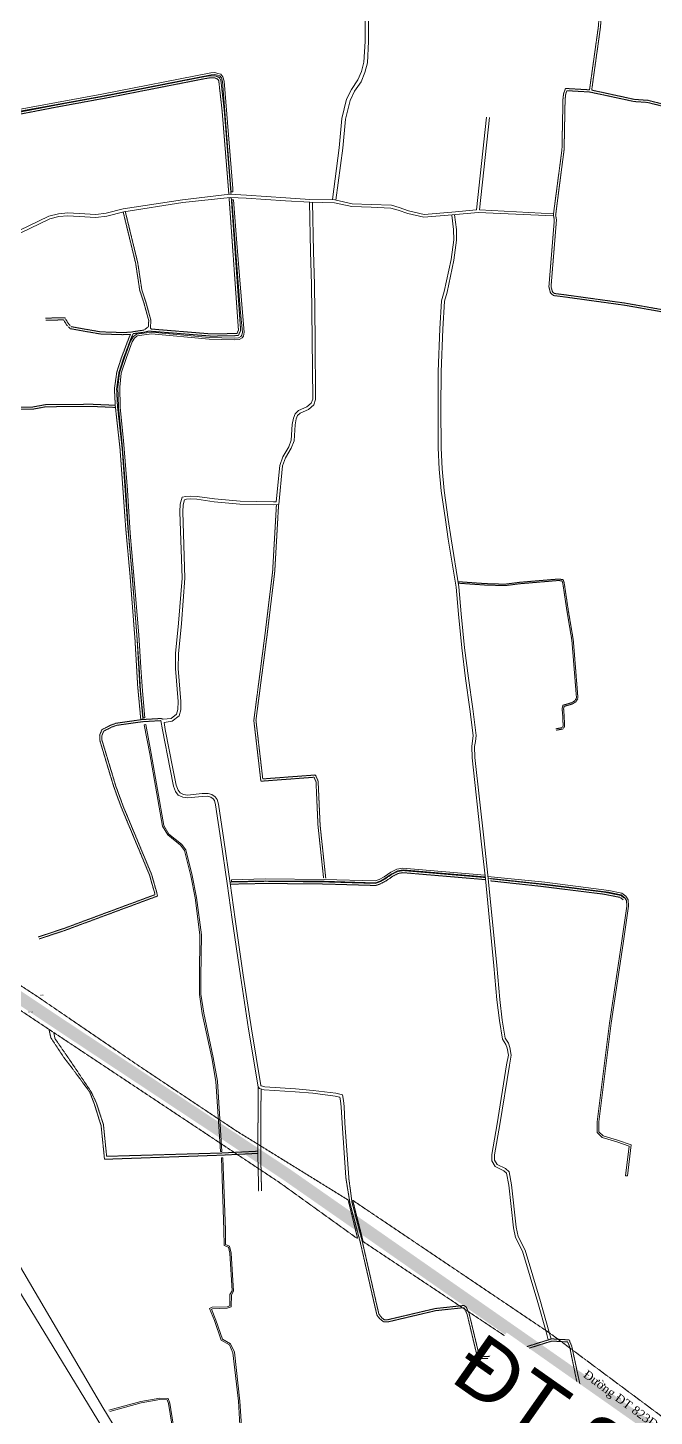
# Model space of a CAD drawing. Header units: metres. Extents: x 556238 to 587446, y 1177111 to 1219372.
# Drawn here: x 574632 to 575507, y 1200101 to 1202038 of the extents above; entities that cross this region are included whole.
import ezdxf

# ---------------------------------------------------------------- set-up
doc = ezdxf.new("R2010")
doc.units = ezdxf.units.M
doc.header["$MEASUREMENT"] = 0
doc.linetypes.add('Xr_Nen GT$0$DASHED', pattern=[0.75, 0.5, -0.25])
doc.linetypes.add('Xr_Nen GT$0$MON', pattern=[10, 6, -4])
for name, color, linetype, lineweight in [('CNTV-TEXT', 40, 'Continuous', 20), ('Xr_Nen GT$0$DUONG BT-NEN BT', 38, 'Continuous', 0), ('Xr_Nen GT$0$DUONG NHUA', 38, 'Continuous', 0), ('Xr_Nen GT$0$DUONG_DA', 38, 'Xr_Nen GT$0$MON', 0), ('Xr_Nen GT$0$Madiem', 5, 'Continuous', 0), ('Xr_Nen GT$1$SONG_HO', 250, 'Continuous', 0)]:
    doc.layers.add(name, color=color, linetype=linetype, lineweight=lineweight)
doc.layers.add('DUONG GIAO THONG', color=7, linetype='Continuous')
doc.styles.add('ARIAL', font='arial.ttf')
doc.styles.add('Xr_Nen GT$0$BINH_DO', font='Vhelvcn.ttf')
doc.styles.add('Xr_Nen GT$0$ROMANC', font='romanc.shx')
doc.linetypes.add('Xr_Nen GT$0$TAL_N_P', pattern='A,2,[130,ltypeshp.shx,S=1,R=0,X=0,Y=-1],4,[130,ltypeshp.shx,S=2,R=0,X=0,Y=-2],2', length=8)
doc.linetypes.add('Xr_Nen GT$0$TL_P', pattern='A,2,[130,ltypeshp.shx,S=1,R=0,X=0,Y=-1],2', length=4)
doc.linetypes.add('Xr_Nen GT$1$TL_T', pattern='A,2,[130,ltypeshp.shx,S=1,R=0,X=0,Y=1],2', length=4)

# ---------------------------------------------------------------- blocks, each defined once
blk = doc.blocks.new('GT CHINH')
at = {"layer": 'DUONG GIAO THONG', "color": 9, "ltscale": 5, "const_width": 17.5}
blk.add_lwpolyline([(7923.9, 2359.2), (8414.2, 2031.4), (8840.3, 1749), (9013.8, 1630.2), (9287.7, 1447.7), (9600.3, 1241.1), (10380.2, 697.4)], dxfattribs=at)
at = {"layer": 'CNTV-TEXT', "ltscale": 5, "insert": (10044, 852.2), "char_height": 84, "width": 380.057, "attachment_point": 5, "rotation": 324.9025, "style": 'ARIAL', "bg_fill": 3, "box_fill_scale": 1.2, "bg_fill_color": 256, "bg_fill_transparency": 0}
blk.add_mtext('ĐT.823D', dxfattribs=at)

msp = doc.modelspace()

# ---------------------------------------------------------------- linework, layer by layer
at = {"layer": 'Xr_Nen GT$0$DUONG BT-NEN BT', "flags": 128}
for points in [[(575025.40562, 1201794.84727), (575026.77938, 1201726.2958), (575028.04144, 1201680.00909), (575029.08634, 1201604.2135), (575029.77391, 1201520.32249), (575027.82612, 1201514.73228), (575021.57281, 1201509.39208), (575009.93355, 1201504.3275), (575005.13762, 1201499.81157), (575002.79992, 1201493.79211), (575001.1228, 1201484.82616), (574999.76405, 1201463.09054), (574996.2747, 1201453.79255), (574988.06346, 1201439.98207), (574983.63462, 1201427.92956), (574978.63583, 1201377.09348), (574975.0309, 1201376.8206), (574928.45038, 1201377.95405), (574892.74597, 1201380.97226), (574868.58167, 1201384.65564), (574859.63247, 1201384.98997), (574852.8143, 1201384.64929), (574847.49316, 1201383.34714), (574844.73436, 1201373.65084), (574844.48172, 1201363.21102), (574847.3829, 1201270.38994), (574842.38513, 1201207.6314), (574838.20166, 1201165.25744), (574838.06145, 1201144.35614), (574841.7539, 1201098.54636), (574841.58481, 1201087.24321), (574839.71104, 1201080.90599), (574832.05627, 1201074.88138), (574821.03539, 1201073.7634)], [(575079.9473, 1200434.62897), (575074.75816, 1200510.21956), (575073.5328, 1200533.42238), (575072.50435, 1200541.78055), (575071.35402, 1200549.82632), (575061.83242, 1200551.84512), (575030.21021, 1200555.94278), (575005.6566, 1200557.98169), (574962.89026, 1200560.67994), (574957.69981, 1200562.21238), (574957.16347, 1200562.83292), (574944.15913, 1200641.85539), (574932.86412, 1200716.44388), (574921.45868, 1200794.75385), (574914.41307, 1200845.20698), (574905.53304, 1200905.64843), (574898.1886, 1200955.07509), (574896.32649, 1200961.93145), (574893.63143, 1200965.68558), (574889.11506, 1200968.8524), (574883.83574, 1200970.26972), (574875.37236, 1200969.90834), (574854.88982, 1200968.0001), (574849.42454, 1200968.82565), (574844.52585, 1200970.91493), (574841.93144, 1200974.80383), (574839.29822, 1200981.64463), (574834.48176, 1201004.82695), (574824.01406, 1201059.58413), (574822.49739, 1201068.96316), (574833.76729, 1201071.13775), (574843.18574, 1201078.55045), (574845.57616, 1201086.63498), (574845.75631, 1201098.67743), (574842.06253, 1201144.50369), (574842.20033, 1201165.04708), (574846.3695, 1201207.2761), (574851.38787, 1201270.29335), (574848.48324, 1201363.22513), (574848.72088, 1201373.0455), (574850.70379, 1201380.01479), (574853.39473, 1201380.6733), (574859.65766, 1201380.98624), (574868.2044, 1201380.66694), (574892.2756, 1201376.99776), (574928.23307, 1201373.95815), (574975.13346, 1201372.81692), (574982.28786, 1201373.35848), (574987.56541, 1201427.02957), (574991.69053, 1201438.25552), (574999.89469, 1201452.05409), (575003.71898, 1201462.24459), (575005.0997, 1201484.33179), (575006.66331, 1201492.6909), (575008.53867, 1201497.51985), (575012.16842, 1201500.93769), (575023.71633, 1201505.96252), (575031.24713, 1201512.39367), (575033.77946, 1201519.66152), (575033.08612, 1201604.25746), (575032.04069, 1201680.09117), (575030.77829, 1201726.39038), (575029.40481, 1201794.92742)], [(575223.73942, 1201777.08296), (575226.42044, 1201756.84737), (575226.66531, 1201742.41784), (575222.82706, 1201715.0357), (575213.37353, 1201670.28119), (575209.76535, 1201657.54117), (575207.17175, 1201618.16743), (575204.9383, 1201558.62828), (575204.69319, 1201507.57603), (575204.94087, 1201452.30644), (575206.47512, 1201422.81016), (575209.25085, 1201392.4893), (575215.05076, 1201351.82341), (575218.91552, 1201324.918), (575229.97136, 1201257.7701), (575233.23411, 1201220.19067), (575237.76496, 1201173.1227), (575243.04476, 1201130.36863), (575249.28441, 1201087.73169), (575253.8933, 1201051.22911), (575252.94846, 1201043.2222), (575251.80681, 1201035.99761), (575252.11576, 1201019.88817), (575265.07886, 1200903.73303), (575270.77387, 1200851.02649), (575282.63587, 1200729.83783), (575286.76767, 1200682.15929), (575290.36426, 1200653.27899), (575294.67203, 1200627.28898), (575299.37158, 1200619.9839), (575301.16808, 1200614.59839), (575302.87325, 1200605.1057), (575300.4987, 1200591.61838), (575287.03575, 1200509.17743), (575279.56796, 1200466.4235), (575279.56796, 1200457.59782), (575284.3984, 1200449.69949), (575296.64324, 1200443.49871), (575300.42099, 1200440.26294), (575303.49077, 1200423.69858), (575309.88497, 1200364.25851), (575312.80503, 1200350.59737), (575322.40912, 1200331.66283), (575344.02365, 1200260.07261), (575355.49977, 1200219.00558), (575358.66653, 1200207.95612)], [(575227.70477, 1201777.60833), (575230.41596, 1201757.14497), (575230.67005, 1201742.17265), (575226.7692, 1201714.34391), (575217.25913, 1201669.32175), (575213.72896, 1201656.85719), (575211.16682, 1201617.96096), (575208.93794, 1201558.54368), (575208.69323, 1201507.57539), (575208.9404, 1201452.41935), (575210.46563, 1201423.09649), (575213.22501, 1201392.95432), (575219.01069, 1201352.38819), (575222.86905, 1201325.52736), (575233.94312, 1201258.26875), (575237.2175, 1201220.55531), (575241.74139, 1201173.55954), (575247.0091, 1201130.90342), (575253.24796, 1201088.27188), (575257.92298, 1201051.24551), (575256.9117, 1201042.67544), (575255.81284, 1201035.72166), (575256.11149, 1201020.1489), (575269.05495, 1200904.16971), (575274.75289, 1200851.43618), (575286.61902, 1200730.20535), (575290.74627, 1200682.57927), (575294.32363, 1200653.85341), (575298.48308, 1200628.75821), (575303.00718, 1200621.72586), (575305.05398, 1200615.59002), (575306.93601, 1200605.11273), (575304.44241, 1200590.94924), (575290.97989, 1200508.51094), (575283.56796, 1200466.07678), (575283.56796, 1200458.72402), (575287.21843, 1200452.75507), (575298.87976, 1200446.84978), (575304.09649, 1200442.38149), (575307.45154, 1200424.27778), (575313.83988, 1200364.89217), (575316.60785, 1200351.94255), (575326.13628, 1200333.15718), (575347.8649, 1200261.18907), (575359.34861, 1200220.09488), (575362.51172, 1200209.05815)], [(575075.9567, 1200434.35503), (575070.76539, 1200509.9771), (575069.54572, 1200533.07222), (575068.53908, 1200541.25317), (575067.78991, 1200546.49307), (575061.1595, 1200547.89888), (575029.78746, 1200551.96412), (575005.36513, 1200553.99212), (574962.18925, 1200556.71622), (574955.44123, 1200558.70851), (574953.39969, 1200561.07054), (574940.20805, 1200641.23115), (574928.90752, 1200715.85618), (574917.49875, 1200794.18899), (574910.45348, 1200844.63964), (574901.576, 1200905.06375), (574894.26668, 1200954.2541), (574892.65571, 1200960.18573), (574890.77844, 1200962.80071), (574887.39638, 1200965.17217), (574883.39226, 1200966.24714), (574875.64338, 1200965.91627), (574854.77494, 1200963.97208), (574848.32366, 1200964.94657), (574841.85999, 1200967.70331), (574838.35779, 1200972.95295), (574835.44815, 1200980.51185), (574830.5589, 1201004.04453), (574820.07447, 1201058.88919), (574817.8924, 1201071.76149)], [(575638.58759, 1199640.86541), (575609.30564, 1199667.53651), (575592.37333, 1199680.60752), (575560.73571, 1199706.73229), (575521.98881, 1199736.06395), (575458.99174, 1199784.3629), (575456.29209, 1199796.21933), (575449.83483, 1199845.97436), (575447.92071, 1199854.0187), (575431.19215, 1199944.6868), (575411.75972, 1200058.40288), (575406.16407, 1200111.325)], [(575640.29855, 1199644.71755), (575611.87879, 1199670.60334), (575594.81759, 1199683.77384), (575563.23179, 1199709.85961), (575524.41285, 1199739.2458), (575462.57135, 1199786.65878), (575460.24445, 1199796.87819), (575452.70577, 1199845.58061), (575451.46728, 1199854.69368), (575435.08794, 1199945.34666), (575416.38957, 1200058.50749), (575410.12983, 1200111.84729)]]:
    msp.add_lwpolyline(points, dxfattribs=at)
at = {"layer": 'Xr_Nen GT$0$DUONG NHUA', "flags": 128}
for points in [[(575102.65606, 1202086.64637), (575102.77223, 1202019.37872), (575101.20802, 1201990.24347), (575097.82166, 1201977.50483), (575092.84769, 1201965.50983), (575083.69504, 1201952.31687), (575077.12178, 1201938.68564), (575070.53279, 1201911.86395), (575066.67901, 1201871.10016), (575057.30069, 1201798.70819)], [(575107.65626, 1202086.53765), (575107.77246, 1202019.24891), (575106.1731, 1201989.45885), (575102.56811, 1201975.89782), (575097.26117, 1201963.09985), (575088.02769, 1201949.79038), (575081.85265, 1201936.98493), (575075.47603, 1201911.02775), (575071.64868, 1201870.5435), (575062.25925, 1201798.06581)], [(575272.44384, 1201913.83417), (575258.52123, 1201784.49353), (575224.08831, 1201781.18165), (575185.26012, 1201777.99539), (575163.68163, 1201783.10645), (575150.24282, 1201787.80985), (575139.55279, 1201790.83176), (575111.37917, 1201791.86689), (575084.84876, 1201792.89066), (575060.47342, 1201798.22725), (575025.94595, 1201798.97908), (574992.04084, 1201801.07469), (574937.17844, 1201804.79987), (574914.02912, 1201806.16009), (574847.88201, 1201798.43113), (574765.3044, 1201785.64013), (574741.43388, 1201779.54448), (574726.84112, 1201777.70739), (574703.90199, 1201779.22), (574687.77236, 1201780.16815), (574674.6887, 1201778.84878), (574661.4338, 1201775.71818), (574606.51715, 1201749.03793)], [(574607.98128, 1201745.30217), (574662.78382, 1201771.92698), (574675.35194, 1201774.89537), (574687.85619, 1201776.15632), (574703.65303, 1201775.22773), (574726.96042, 1201773.69084), (574742.18144, 1201775.60702), (574766.10725, 1201781.71679), (574848.42045, 1201794.46683), (574914.63362, 1201801.35619), (574936.92563, 1201800.80782), (574991.78197, 1201797.08305), (575025.77897, 1201794.98177), (575059.99769, 1201794.23666), (575084.33993, 1201788.90732), (575111.22861, 1201787.86973), (575138.92642, 1201786.85208), (575149.03696, 1201783.99397), (575162.55695, 1201779.26217), (575184.95525, 1201773.95692), (575224.44338, 1201777.19735), (575260.80298, 1201780.69454), (575366.07158, 1201775.78403), (575365.92211, 1201778.79843), (575365.92211, 1201778.79843), (575262.55121, 1201784.55736), (575276.42087, 1201913.40607)]]:
    msp.add_lwpolyline(points, dxfattribs=at)
at = {"layer": 'Xr_Nen GT$0$DUONG_DA', "linetype": 'Xr_Nen GT$0$DASHED', "flags": 128}
for points in [[(575418.77746, 1202260.80091), (575415.15866, 1202227.87351), (575406.42438, 1202188.21666), (575389.58469, 1202110.76542), (575384.38892, 1202074.17445), (575387.86187, 1202071.37142), (575405.86213, 1202064.28885), (575419.55698, 1202057.10158), (575427.86109, 1202051.31815), (575429.28267, 1202049.77412), (575428.39355, 1202039.01229), (575416.17168, 1201951.79473), (575382.63165, 1201953.69391), (575380.00023, 1201946.72627), (575379.09983, 1201938.96609), (575377.71138, 1201868.68099), (575365.91324, 1201778.97728), (575366.08259, 1201775.56208)], [(575421.7595, 1202260.47317), (575418.1231, 1202227.3856), (575409.35504, 1202187.57533), (575392.53949, 1202110.23515), (575387.5986, 1202075.43914), (575389.38822, 1202073.99473), (575407.11208, 1202067.02091), (575421.11739, 1202059.67071), (575429.84541, 1202053.59203), (575432.38081, 1202050.83826), (575431.37635, 1202038.68035), (575419.21259, 1201951.42522), (575479.19182, 1201938.3834), (575497.43015, 1201937.20769), (575621.2897, 1201906.13535), (575627.17765, 1201929.91813), (575628.94544, 1201955.23656), (575637.40016, 1201984.02133), (575646.8965, 1202010.85796), (575651.31192, 1202017.23093), (575659.05859, 1202019.04268), (575681.76939, 1202015.95131), (575694.10009, 1202016.41376)], [(575577.44386, 1201634.5676), (575465.58654, 1201654.28406), (575379.58749, 1201666.13464), (575367.06044, 1201667.67378), (575364.32184, 1201670.23924), (575362.47272, 1201677.24138), (575370.03591, 1201770.30464), (575368.86366, 1201777.08591), (575380.7075, 1201868.45507), (575382.09641, 1201938.76312), (575382.93757, 1201946.01272), (575384.66028, 1201950.57424), (575416.2153, 1201948.78745), (575478.82717, 1201935.40068), (575496.96484, 1201934.23145), (575623.4786, 1201902.49327), (575630.15225, 1201929.44968), (575631.91551, 1201954.70316), (575640.25555, 1201983.09754), (575649.59087, 1202009.47911), (575653.11998, 1202014.57284), (575659.20262, 1202015.99541), (575681.62219, 1202012.94368), (575695.06097, 1202013.44769)], [(574508.35937, 1201899.32004), (574603.88775, 1201917.55595), (574670.12409, 1201930.38668), (574744.42131, 1201944.04492), (574878.62529, 1201970.353), (574885.76008, 1201971.43473), (574891.77272, 1201971.53485), (574893.81488, 1201971.25139), (574896.3869, 1201970.19315), (574898.90645, 1201969.43194), (574901.48698, 1201965.59403), (574906.21984, 1201923.3083), (574915.7127, 1201806.06116)], [(574508.9219, 1201896.37325), (574604.45428, 1201914.60993), (574670.68057, 1201927.43871), (574744.98109, 1201941.09755), (574879.13893, 1201967.3966), (574886.01103, 1201968.43849), (574891.59038, 1201968.5314), (574893.0254, 1201968.33221), (574895.37997, 1201967.36343), (574897.01415, 1201966.86971), (574898.58734, 1201964.52997), (574903.23334, 1201923.02033), (574912.70738, 1201806.00565)], [(574792.77376, 1201073.36285), (574788.40912, 1201120.00121), (574784.61604, 1201185.80196), (574777.62867, 1201276.07315), (574771.64247, 1201341.3507), (574763.78618, 1201450.99498), (574757.1723, 1201510.68974), (574755.96886, 1201534.63466), (574759.15664, 1201557.08368), (574765.40377, 1201576.72412), (574776.42932, 1201605.74671), (574779.15024, 1201611.63737), (574794.86454, 1201613.67091), (574800.89961, 1201615.24806), (574888.19194, 1201608.2053), (574925.86232, 1201608.90811), (574929.15172, 1201615.8685), (574916.03242, 1201801.36462)], [(574913.03989, 1201801.15298), (574926.10379, 1201616.44027), (574923.94529, 1201611.87287), (574888.28481, 1201611.20755), (574804.13108, 1201618.09874), (574803.12285, 1201619.27431), (574803.92287, 1201630.0663), (574797.06344, 1201654.96229), (574791.2193, 1201672.78934), (574785.51034, 1201710.56275), (574768.06818, 1201782.11783)], [(574765.15352, 1201781.40736), (574782.56401, 1201709.9822), (574788.29046, 1201672.09308), (574794.19031, 1201654.09608), (574800.89268, 1201629.77013), (574800.23828, 1201620.94247), (574793.77117, 1201616.55444), (574779.01016, 1201614.35698), (574776.31488, 1201613.75226), (574764.52548, 1201613.19123), (574733.63671, 1201614.16007), (574710.4526, 1201618.16817), (574692.71707, 1201621.3919), (574688.6543, 1201625.66914), (574683.69516, 1201633.92832), (574656.8679, 1201633.26228)], [(575576.9231, 1201631.61315), (575465.12123, 1201651.31983), (575379.19978, 1201663.15972), (575365.7235, 1201664.81548), (575361.64148, 1201668.63943), (575359.44096, 1201676.97222), (575367.01496, 1201770.16848), (575366.08259, 1201775.56208)], [(574789.78681, 1201073.08331), (574785.41717, 1201119.77505), (574781.62271, 1201185.59986), (574774.63926, 1201275.82039), (574768.65228, 1201341.10649), (574760.79801, 1201450.72249), (574754.18061, 1201510.44905), (574752.95819, 1201534.77151), (574756.22171, 1201557.75389), (574762.56996, 1201577.71224), (574773.66199, 1201606.90982), (574775.41549, 1201610.70606), (574764.54979, 1201610.18899), (574733.33267, 1201611.16813), (574709.9288, 1201615.21422), (574691.21665, 1201618.61547), (574686.25206, 1201623.84213), (574682.02271, 1201630.88587), (574656.94236, 1201630.26321)], [(574754.30983, 1201511.70278), (574721.27356, 1201513.10986), (574657.15889, 1201512.67202), (574638.61955, 1201509.26407), (574554.2153, 1201508.55124)], [(574754.18217, 1201508.7055), (574721.21994, 1201510.10942), (574657.44249, 1201509.67389), (574638.90555, 1201506.26638), (574554.24063, 1201505.55135)], [(574979.11758, 1201373.1185), (574973.79985, 1201280.03862), (574963.11978, 1201191.93143), (574947.54345, 1201072.08591), (574957.40399, 1200987.22746), (575031.66068, 1200992.80889), (575034.35426, 1200986.62847), (575037.11024, 1200925.44798), (575044.95029, 1200851.8128)], [(574982.13553, 1201373.34695), (574976.78952, 1201279.77229), (574966.09611, 1201191.55499), (574950.5234, 1201072.43218), (574960.05147, 1200990.43491), (575033.55984, 1200995.9601), (575037.32624, 1200987.3181), (575040.10308, 1200925.67451), (575047.93343, 1200852.13042)], [(575232.76608, 1201265.59221), (575270.35896, 1201262.94786), (575298.02418, 1201262.115), (575319.03034, 1201264.77376), (575372.67684, 1201269.27358), (575379.29955, 1201268.5645), (575380.73159, 1201264.44016), (575386.57284, 1201225.45181), (575393.51048, 1201184.25144), (575400.03248, 1201102.9041), (575397.18334, 1201098.07728), (575392.26982, 1201094.97631), (575380.72102, 1201091.59591), (575379.93929, 1201088.56903), (575380.77236, 1201078.81785), (575381.38539, 1201063.42449), (575378.88407, 1201060.04291), (575369.42872, 1201058.40525)], [(575233.09328, 1201263.48283), (575270.25924, 1201260.94996), (575298.12024, 1201260.1112), (575319.23959, 1201262.78429), (575372.65376, 1201267.26462), (575377.82604, 1201266.71083), (575378.78123, 1201263.95987), (575384.5976, 1201225.13757), (575391.52382, 1201184.00501), (575397.98827, 1201103.37545), (575395.70688, 1201099.51047), (575391.43922, 1201096.81711), (575379.06869, 1201093.19618), (575377.9175, 1201088.73876), (575378.77576, 1201078.69287), (575379.35897, 1201064.04808), (575377.75287, 1201061.87676), (575369.08741, 1201060.37591)], [(574821.03539, 1201073.7634), (574817.7196, 1201074.75651), (574791.59974, 1201073.24947), (574755.09938, 1201068.11122), (574747.82893, 1201065.43011), (574735.51986, 1201059.19228), (574732.33961, 1201051.34117), (574732.60995, 1201043.96225), (574751.94582, 1200979.75097), (574762.31393, 1200951.32035), (574802.01598, 1200856.23397), (574807.67221, 1200836.22273), (574808.92123, 1200832.3118), (574809.57038, 1200828.96672), (574681.20789, 1200781.36061), (574646.59448, 1200769.94514)], [(574817.8924, 1201071.76149), (574791.89574, 1201070.26156), (574755.83582, 1201065.18531), (574749.02999, 1201062.67553), (574737.87846, 1201057.02431), (574735.36109, 1201050.80967), (574735.59381, 1201044.45774), (574754.79366, 1200980.69817), (574765.1088, 1200952.41279), (574804.85383, 1200857.22348), (574810.54537, 1200837.08731), (574811.83268, 1200833.05647), (574813.00041, 1200827.03915), (574682.19962, 1200778.52874), (574647.5341, 1200767.09609)], [(575270.72496, 1200852.96526), (575155.86405, 1200862.68977), (575148.20118, 1200861.44806), (575140.55683, 1200857.57794), (575131.22985, 1200851.201), (575123.84302, 1200847.17482), (575117.49066, 1200844.78092), (575045.81631, 1200846.83442), (574963.55425, 1200847.61759), (574914.20814, 1200846.60181)], [(575270.47187, 1200849.97596), (575155.97916, 1200859.66929), (575149.14075, 1200858.56118), (575142.08752, 1200854.99033), (575132.79829, 1200848.6392), (575125.09586, 1200844.441), (575117.99553, 1200841.76522), (575045.75906, 1200843.83483), (574963.57085, 1200844.6173), (574914.63608, 1200843.60999)], [(575277.79305, 1200848.22974), (575347.577, 1200840.67421), (575435.44486, 1200829.75851), (575458.40116, 1200825.30317), (575462.95947, 1200821.93656)], [(575278.11597, 1200851.21231), (575347.9234, 1200843.65423), (575435.91611, 1200832.72303), (575459.63818, 1200828.11906), (575464.74176, 1200824.34974)], [(574953.20353, 1200468.06123), (574903.21604, 1200465.58664), (574739.11429, 1200459.80687), (574734.34702, 1200506.69558), (574724.70385, 1200537.53817), (574718.55384, 1200553.42513), (574696.74919, 1200583.11086), (574682.49008, 1200601.71866), (574664.15257, 1200629.42509), (574661.6228, 1200641.04611)], [(574953.0552, 1200471.05756), (574903.11596, 1200468.58536), (574742.10507, 1200463.93379), (574737.57222, 1200508.45346), (574727.81697, 1200538.45067), (574720.17693, 1200554.34183), (574698.16047, 1200587.13005), (574690.88746, 1200597.87883), (574669.98235, 1200628.19378), (574668.28096, 1200636.70466)], [(574953.68535, 1200560.74004), (574953.11786, 1200467.67305), (574954.31769, 1200415.62266)], [(574957.66902, 1200558.05078), (574957.11814, 1200467.70695), (574958.31663, 1200415.71484)], [(575406.16407, 1200111.325), (575388.50355, 1200198.01789), (575385.75941, 1200204.92033), (575363.56252, 1200206.25526), (575320.56582, 1200192.78184), (575275.25121, 1200181.6268), (575262.94528, 1200182.09522), (575258.81777, 1200187.12203), (575245.17946, 1200243.9364), (575241.6776, 1200251.655), (575240.25897, 1200252.78914), (575201.32402, 1200248.61485), (575134.96867, 1200233.00683), (575128.71619, 1200233.00683), (575124.25593, 1200236.47329), (575119.45017, 1200242.21229), (575115.98611, 1200257.06348), (575096.26776, 1200343.5205), (575081.68367, 1200399.01984), (575075.96057, 1200434.29853)], [(575410.12983, 1200111.84729), (575391.38833, 1200198.88218), (575387.84277, 1200207.80045), (575363.19192, 1200209.28297), (575319.75795, 1200195.67253), (575274.94375, 1200184.64068), (575264.40763, 1200185.04173), (575261.57393, 1200188.49283), (575248.02975, 1200244.9151), (575244.11252, 1200253.54924), (575241.16743, 1200255.90373), (575200.81872, 1200251.57787), (575134.6206, 1200236.00683), (575129.7449, 1200236.00683), (575126.35011, 1200238.64522), (575122.20932, 1200243.59011), (575118.90937, 1200257.73775), (575099.18173, 1200344.23546), (575084.62904, 1200399.61532), (575079.9473, 1200434.62897)]]:
    msp.add_lwpolyline(points, dxfattribs=at)
for points in [[(574599.84976, 1200716.64361), (574502.18066, 1200781.56057), (574413.97693, 1200840.61664), (574396.69098, 1200816.81346), (574445.47885, 1200785.40196), (574561.62332, 1200707.65768), (574642.77521, 1200653.56015), (574982.98905, 1200427.67178), (575091.37821, 1200349.69857), (575092.35809, 1200349.62323), (575079.27517, 1200402.97688), (574922.37843, 1200499.88275), (574786.19255, 1200590.76281), (574645.28689, 1200686.93836)], [(575782.37187, 1199912.05599), (575761.16091, 1199879.67743), (575602.26263, 1200000.18876), (575313.96736, 1200202.73407), (575100.20516, 1200344.90827), (575085.56692, 1200402.55425), (575361.27479, 1200216.88062), (575627.43239, 1200018.83189)]]:
    msp.add_lwpolyline(points, close=True, dxfattribs=at)
at = {"layer": 'Xr_Nen GT$1$SONG_HO', "linetype": 'Xr_Nen GT$1$TL_T', "flags": 128}
for points in [[(574507.45168, 1201901.62098), (574510.25126, 1201902.05347), (574735.62065, 1201943.05833), (574888.00717, 1201972.87085), (574893.01315, 1201973.27798), (574896.64379, 1201972.3566), (574899.89708, 1201971.30977), (574902.19811, 1201968.64461), (574903.80169, 1201963.3796), (574915.66177, 1201814.14587), (574915.83038, 1201809.49266), (574918.32875, 1201809.58319), (574918.15818, 1201814.29023), (574906.27233, 1201963.8483), (574904.4357, 1201969.87844), (574901.33082, 1201973.47466), (574897.33484, 1201974.76048), (574893.22501, 1201975.80346), (574887.66477, 1201975.35126), (574735.15688, 1201945.51499), (574509.83659, 1201904.51906), (574506.82456, 1201904.05375)], [(574746.43806, 1200108.01984), (574790.26058, 1200120.08793), (574816.24335, 1200124.76329), (574826.55444, 1200124.20634), (574828.22762, 1200118.92626), (574833.13818, 1200090.12758), (574833.13818, 1200068.0755), (574836.86198, 1200061.22138), (574871.64616, 1200070.59991), (574930.13693, 1200087.61817), (574928.22861, 1200122.43278), (574920.39342, 1200190.54254), (574915.10147, 1200202.52821), (574903.60445, 1200208.77929), (574894.71092, 1200235.40523), (574888.28248, 1200250.51971), (574889.86336, 1200251.37033), (574910.49194, 1200252.16317), (574916.07253, 1200254.1381), (574916.2595, 1200270.57166), (574919.35776, 1200275.66487), (574915.95796, 1200328.98143), (574913.7357, 1200338.49843), (574908.11415, 1200340.72599), (574907.8233, 1200360.86212), (574904.51747, 1200461.97068), (574902.51853, 1200461.90532), (574905.82377, 1200360.815), (574906.13368, 1200339.35947), (574912.02605, 1200337.02459), (574913.97258, 1200328.6884), (574917.32173, 1200276.16617), (574914.26587, 1200271.14265), (574914.08855, 1200255.55753), (574910.11132, 1200254.15001), (574889.32365, 1200253.35106), (574885.72778, 1200251.41625), (574892.83923, 1200234.6959), (574901.95704, 1200207.3985), (574913.54721, 1200201.09677), (574918.44122, 1200190.01241), (574926.23488, 1200122.26361), (574928.05299, 1200089.09477), (574871.10641, 1200072.5258), (574837.86567, 1200063.56342), (574835.13818, 1200068.58371), (574835.13818, 1200090.29687), (574830.17593, 1200119.39867), (574828.04325, 1200126.12884), (574816.11852, 1200126.77295), (574789.81707, 1200122.04024), (574745.36781, 1200109.79956)]]:
    msp.add_lwpolyline(points, dxfattribs=at)
at = {"layer": 'Xr_Nen GT$1$SONG_HO', "linetype": 'Xr_Nen GT$0$TL_P', "flags": 128}
for points in [[(574919.2318, 1201798.29117), (574924.04089, 1201737.73087), (574931.62019, 1201640.97847), (574934.19551, 1201613.54477), (574933.23714, 1201608.30933), (574931.20387, 1201605.78734), (574926.92958, 1201603.39292), (574920.55814, 1201602.84197), (574885.24844, 1201603.7748), (574804.64035, 1201611.24362), (574784.71718, 1201608.48024), (574780.90649, 1201605.50705), (574777.85643, 1201600.07674), (574769.64886, 1201578.23775), (574762.53052, 1201556.56733), (574760.36431, 1201536.78248), (574761.15794, 1201509.50656), (574761.45218, 1201504.09502), (574765.5919, 1201462.7209), (574771.32916, 1201393.47523), (574775.01566, 1201333.32951), (574779.80992, 1201279.3315), (574786.9093, 1201191.6403), (574789.86125, 1201145.89972), (574791.9868, 1201113.31668), (574795.11634, 1201080.73362), (574795.50574, 1201075.67359), (574793.01311, 1201075.48177), (574792.62553, 1201080.51818), (574789.49459, 1201113.11575), (574787.36644, 1201145.73871), (574784.41581, 1201191.45891), (574777.31885, 1201279.12008), (574772.52243, 1201333.14246), (574768.83549, 1201393.29553), (574763.1022, 1201462.49323), (574758.9646, 1201503.84612), (574758.65899, 1201509.43386), (574757.86034, 1201536.88265), (574760.07382, 1201557.09922), (574767.29014, 1201579.06797), (574775.58333, 1201601.13475), (574778.97271, 1201607.16918), (574783.70867, 1201610.8643), (574804.58319, 1201613.75962), (574885.39694, 1201606.27175), (574920.48323, 1201605.34482), (574926.17763, 1201605.83723), (574929.56072, 1201607.73241), (574930.89234, 1201609.38409), (574931.67416, 1201613.65509), (574929.12934, 1201640.764), (574921.54863, 1201737.53429), (574916.73965, 1201798.09327)], [(574902.84314, 1200470.59206), (574900.84714, 1200470.46555), (574894.63124, 1200568.53406), (574888.88315, 1200601.2674), (574875.60993, 1200663.33413), (574871.59857, 1200689.78874), (574871.59857, 1200713.66601), (574872.39542, 1200772.98719), (574865.53479, 1200824.53017), (574859.63051, 1200855.3494), (574850.57503, 1200890.78478), (574845.17489, 1200898.18496), (574827.39857, 1200912.26752), (574820.00564, 1200924.61973), (574802.39259, 1201025.62767), (574794.65807, 1201065.89001), (574796.62216, 1201066.26732), (574804.35991, 1201025.98813), (574821.91221, 1200925.32863), (574828.92698, 1200913.60824), (574846.63009, 1200899.58369), (574852.41748, 1200891.65284), (574861.58333, 1200855.78555), (574867.50979, 1200824.85052), (574874.3972, 1200773.10633), (574873.59857, 1200713.65258), (574873.59857, 1200689.93951), (574877.5783, 1200663.6935), (574890.84664, 1200601.64961), (574896.62024, 1200568.77099)]]:
    msp.add_lwpolyline(points, close=True, dxfattribs=at)
for points in [[(575270.48082, 1200853.73861), (575155.83527, 1200863.44489), (575147.96629, 1200862.16978), (575140.17415, 1200858.22484), (575130.83774, 1200851.84145), (575123.52981, 1200847.85827), (575117.36445, 1200845.53484), (575045.83062, 1200847.58432), (574963.55011, 1200848.36767), (574916.56078, 1200847.4004), (574916.50933, 1200849.89987), (574963.53628, 1200850.86791), (575045.87832, 1200850.08398), (575116.94372, 1200848.04792), (575122.48578, 1200850.13646), (575129.53071, 1200853.97629), (575138.89858, 1200860.38119), (575147.18331, 1200864.57552), (575155.73934, 1200865.96196), (575270.20723, 1200856.27072)], [(575274.42769, 1200854.44582), (575353.92331, 1200846.28665), (575443.14116, 1200834.97067), (575461.17063, 1200831.16088), (575466.84807, 1200826.92307), (575470.18849, 1200821.56853), (575470.68704, 1200812.89663), (575463.11045, 1200760.86682), (575446.61057, 1200649.53963), (575429.32166, 1200511.93548), (575429.15267, 1200498.31072), (575435.16663, 1200492.6351), (575455.15, 1200486.46305), (575474.15176, 1200479.87553), (575469.06757, 1200436.51584), (575466.58458, 1200436.80698), (575471.43482, 1200478.17146), (575454.37145, 1200484.08698), (575433.87348, 1200490.41798), (575426.63926, 1200497.24521), (575426.8236, 1200512.10736), (575444.13353, 1200649.87876), (575460.637, 1200761.23021), (575468.17661, 1200813.00613), (575467.72928, 1200820.78728), (575464.97585, 1200825.2009), (575460.11582, 1200828.82856), (575442.72475, 1200832.50346), (575353.63836, 1200843.80276), (575274.71526, 1200851.78441)]]:
    msp.add_lwpolyline(points, dxfattribs=at)
at = {"layer": 'Xr_Nen GT$1$SONG_HO', "linetype": 'Xr_Nen GT$0$TAL_N_P', "flags": 128}
msp.add_lwpolyline([(574363.11147, 1200804.47708), (574378.20714, 1200806.67163), (574379.0768, 1200790.74156), (574381.24245, 1200745.17014), (574384.28322, 1200717.77451), (574391.63543, 1200696.14746), (574417.061, 1200657.57296), (574523.6358, 1200475.72201), (574736.8215, 1200113.52463), (574893.70769, 1199855.36382), (574950.94884, 1199758.42258), (574978.05871, 1199708.43543), (575004.10894, 1199648.7077), (575044.70614, 1199554.0935), (575078.3165, 1199484.89321), (575119.05104, 1199392.15291), (575144.63657, 1199332.59991), (575154.08197, 1199315.69385), (575163.84908, 1199284.83015), (575173.78978, 1199259.49998), (575181.95298, 1199249.02805), (575190.3882, 1199243.10506), (575212.7822, 1199239.83913), (575249.8775, 1199236.8656), (575260.38265, 1199234.4524), (575272.11042, 1199228.95536), (575276.0755, 1199226.00923), (575276.52512, 1199219.4395), (575278.5357, 1199211.97902), (575283.26934, 1199209.09284), (575303.45043, 1199206.66148), (575328.95902, 1199204.14044), (575336.10918, 1199204.71931), (575335.99379, 1199231.57675), (575338.22591, 1199251.77056), (575341.20951, 1199263.11914), (575346.56503, 1199278.49258), (575354.67971, 1199296.60272), (575365.62468, 1199319.56016), (575374.49285, 1199336.19987), (575406.83118, 1199394.57854), (575447.79553, 1199461.55448), (575492.40764, 1199537.28065), (575516.10394, 1199580.90608), (575543.33713, 1199622.01402), (575565.20515, 1199649.43354), (575575.45784, 1199658.32532), (575598.47799, 1199670.64532), (575602.24779, 1199670.71412), (575615.17163, 1199659.54671), (575621.2454, 1199653.65566), (575623.16066, 1199649.50336), (575622.73862, 1199646.35667), (575614.91572, 1199639.24725), (575605.40645, 1199632.97639), (575591.85091, 1199628.63836), (575584.47684, 1199623.98446), (575573.61147, 1199610.91899), (575548.11773, 1199568.37957), (575485.49285, 1199461.73291), (575453.10726, 1199411.68371), (575397.01072, 1199310.89639), (575382.08116, 1199281.76098), (575377.93927, 1199271.46016), (575373.21954, 1199255.91268), (575371.5788, 1199229.49119), (575368.96811, 1199197.90148), (575359.75146, 1199106.83606), (575360.5205, 1199033.01254), (575357.65151, 1198970.52937), (575355.12768, 1198874.49482), (575354.90679, 1198821.06343), (575353.41679, 1198782.03172), (575353.73039, 1198771.87618), (575352.16619, 1198758.20047), (575347.57515, 1198739.87729), (575347.57515, 1198739.87729), (575347.03896, 1198736.31529), (575347.03896, 1198736.31529), (575330.91459, 1198664.43578), (575317.27525, 1198584.95531), (575296.54367, 1198529.32929), (575278.17669, 1198472.23451), (575280.17602, 1198452.07455), (575287.98569, 1198420.40847), (575278.89783, 1198400.79335), (575273.07174, 1198373.47139), (575273.07174, 1198362.75574), (575281.79611, 1198355.30927), (575369.65061, 1198340.92083), (575513.52894, 1198321.83201), (575617.49457, 1198314.02227), (575664.80298, 1198317.63777), (575714.27705, 1198326.19142), (575814.7893, 1198350.16546), (575858.82864, 1198379.99412), (575912.11004, 1198418.93524), (575972.76221, 1198447.58757), (575997.53405, 1198456.157), (576023.95047, 1198463.91699)], dxfattribs=at)
at = {"layer": 'Xr_Nen GT$1$SONG_HO', "linetype": 'Xr_Nen GT$0$TAL_N_P', "elevation": 3.984, "flags": 128}
msp.add_lwpolyline([(575324.73463, 1198740.77196), (575328.01679, 1198765.94851), (575330.40337, 1198809.09125), (575329.36891, 1198858.19945), (575325.31739, 1198860.36329), (575237.37405, 1198867.88294), (575098.10675, 1198881.08597), (575100.45604, 1198893.1742), (575155.08225, 1198887.03529), (575244.72455, 1198879.51201), (575311.28954, 1198873.24733), (575317.33069, 1198874.73091), (575325.57715, 1198877.00414), (575328.08578, 1198884.5243), (575326.60414, 1198928.60946), (575328.32808, 1199088.70076), (575335.28801, 1199183.60062), (575299.9547, 1199188.90921), (575180.57067, 1199203.23398), (575086.44536, 1199221.40537), (575084.42873, 1199289.7975), (575149.25712, 1199301.42464), (575142.31854, 1199318.72292), (575120.40683, 1199363.87243), (575039.13095, 1199530.13349), (574981.43308, 1199648.7035), (574957.58717, 1199699.29994), (574911.70309, 1199786.59548), (574847.89203, 1199895.0415), (574748.03545, 1200065.94476), (574593.45106, 1200319.41821), (574474.92632, 1200524.00718), (574435.37846, 1200591.02174), (574394.84203, 1200660.97073), (574383.93381, 1200679.60837), (574377.03501, 1200692.41805), (574372.76261, 1200702.93096), (574369.39616, 1200726.35289), (574366.08424, 1200760.3701), (574363.88984, 1200801.30312), (574363.11147, 1200804.47708)], dxfattribs=at)

# ---------------------------------------------------------------- texts
at = {"layer": 'Xr_Nen GT$0$DUONG_DA', "linetype": 'Xr_Nen GT$0$DASHED', "insert": (575394.23396, 1200180.88226), "char_height": 12, "attachment_point": 1, "rotation": 323.61829457, "style": 'Xr_Nen GT$0$ROMANC'}
msp.add_mtext_dynamic_manual_height_columns('\\pi23.92006;{\\fTimes New Roman|b0|i0|c0|p18;Đường ĐT 823D (đang thi công)}', width=280.8321851, gutter_width=4, heights=[0], dxfattribs=at)
at = {"layer": 'Xr_Nen GT$0$Madiem', "style": 'Xr_Nen GT$0$BINH_DO'}
for p in [(574648.744, 1200688.054, 1.424), (574632.758, 1200664.233, 1.79)]:
    msp.add_text('lecat', height=2, dxfattribs=at).set_placement(p)

# ---------------------------------------------------------------- next in the draw order: block references
at = {"layer": 'DUONG GIAO THONG'}
msp.add_blockref('GT CHINH', (565391.56753, 1199198.47471), dxfattribs=at)

doc.saveas('drawing.dxf')
